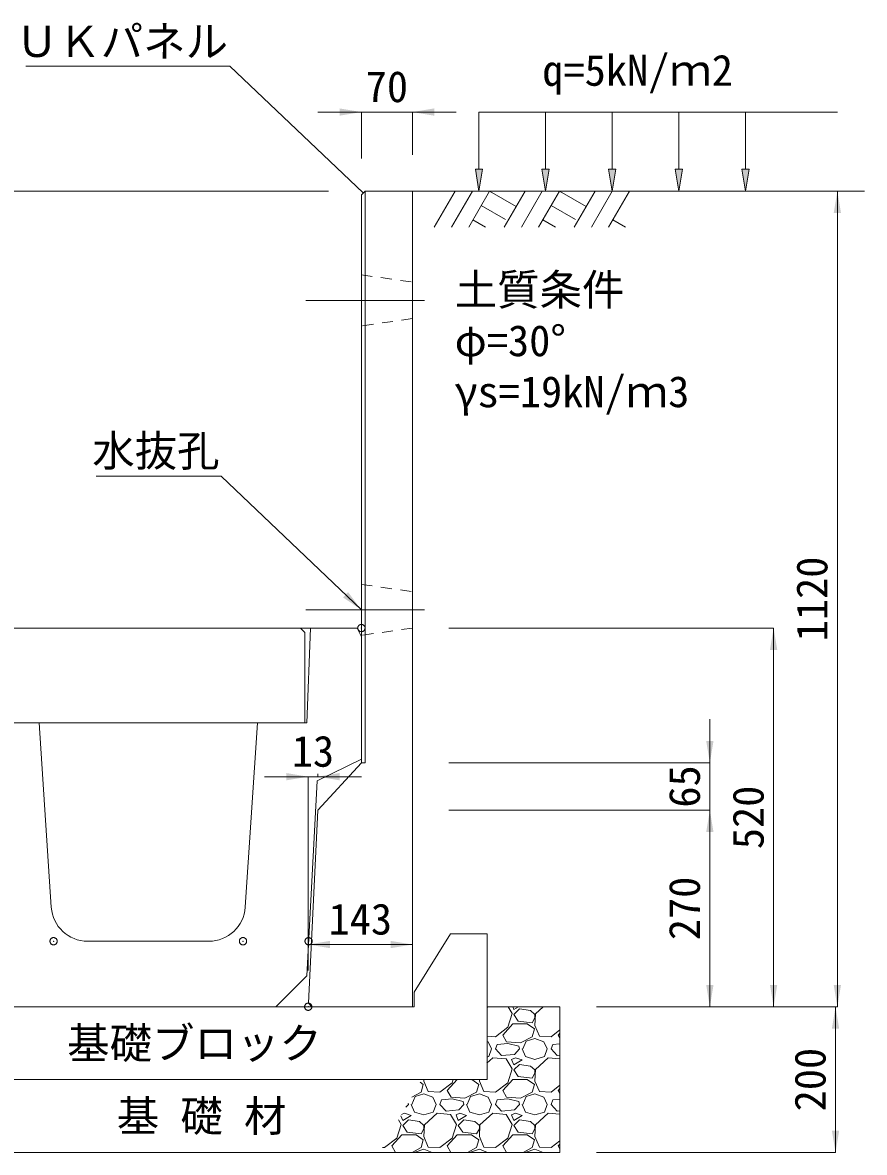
# Model space of a CAD drawing. Units: millimetres at full size, sheet at 1:20. Extents: x 201886 to 211886, y 860265 to 873235.
# Drawn here: x 202614 to 203769, y 861331 to 862883 of the extents above; entities that cross this region are included whole.
import ezdxf
from ezdxf.enums import TextEntityAlignment as Align

# ---------------------------------------------------------------- set-up
doc = ezdxf.new("R2010")
doc.units = ezdxf.units.MM
doc.header["$LTSCALE"] = 20
doc.header["$PDMODE"] = 32
doc.header["$PDSIZE"] = 10
doc.linetypes.add('USER1', pattern=[1.35, 0.75, -0.6])
doc.linetypes.add('USER2', pattern=[28.575, 19.05, -3.175, 3.175, -3.175])
for name, color, linetype, lineweight in [('0_2', 7, 'Continuous', 20), ('UKパネル', 2, 'Continuous', 20), ('ハッチング', 7, 'Continuous', 5), ('基礎ブロック', 2, 'Continuous', 20), ('寸法線', 7, 'Continuous', 13), ('引出線', 4, 'Continuous', 13), ('本体', 2, 'Continuous', 13), ('補助線', 8, 'USER2', 13)]:
    doc.layers.add(name, color=color, linetype=linetype, lineweight=lineweight)
doc.layers.add('文字', color=7, linetype='Continuous')
doc.styles.add('ＭＳ ゴシック', font='')
doc.styles.get('ＭＳ ゴシック').set_extended_font_data('MS Gothic')

# ---------------------------------------------------------------- blocks, each defined once
blk = doc.blocks.new('filled_arrow')
at = {"color": 0, "linetype": 'Continuous', "lineweight": -2}
blk.add_solid([(7.5, 1.25), (0, 0), (7.5, -1.25)], dxfattribs=at)

msp = doc.modelspace()

# ---------------------------------------------------------------- hatches: boundary and pattern name
at = {"layer": '寸法線'}
for points in [[(203245.26, 862681.25), (203240.26, 862651.25), (203235.26, 862681.25)], [(203336.67, 862681.25), (203331.67, 862651.25), (203326.67, 862681.25)], [(203428.09, 862681.25), (203423.09, 862651.25), (203418.09, 862681.25)], [(203519.5, 862681.25), (203514.5, 862651.25), (203509.5, 862681.25)], [(203610.91, 862681.25), (203605.91, 862651.25), (203600.91, 862681.25)]]:
    msp.add_hatch(color=256, dxfattribs=at).paths.add_polyline_path(points)

# ---------------------------------------------------------------- linework, layer by layer
at = {"layer": '0_2'}
for p, q in [((203148.85, 862651.25), (203769.23, 862651.25)), ((203351.32, 861331.25), (203351.32, 861531.25)), ((202368.32, 861331.25), (203351.32, 861331.25))]:
    msp.add_line(p, q, dxfattribs=at)
at = {"layer": '0_2', "lineweight": 13}
msp.add_line((203351.32, 861531.25), (203251.32, 861531.25), dxfattribs=at)
at = {"layer": 'UKパネル'}
for p, q in [((203083.85, 862651.25), (203078.85, 862646.25)), ((203078.85, 862646.25), (203078.85, 861866.25)), ((203083.85, 862651.25), (203148.85, 862651.25)), ((203148.85, 862651.25), (203148.85, 861531.25)), ((203018.85, 861801.26), (203078.85, 861866.25)), ((203006.09, 861536.25), (203018.85, 861801.26)), ((203006.09, 861536.25), (203010.85, 861531.25)), ((203010.85, 861531.25), (203148.85, 861531.25))]:
    msp.add_line(p, q, dxfattribs=at)
at = {"layer": 'UKパネル', "color": 4, "lineweight": 5}
for p, q in [((203083.85, 862651.25), (203083.85, 861866.25)), ((203083.85, 861866.25), (203078.85, 861866.25))]:
    msp.add_line(p, q, dxfattribs=at)
at = {"layer": 'UKパネル', "linetype": 'USER1', "lineweight": 9}
for p, q in [((203078.85, 862536.25), (203148.85, 862526.25)), ((203148.85, 862476.25), (203078.85, 862466.25)), ((203078.85, 862111.25), (203148.85, 862101.25)), ((203148.85, 862051.25), (203078.85, 862041.25))]:
    msp.add_line(p, q, dxfattribs=at)
at = {"layer": 'ハッチング', "lineweight": 9}
for p, q in [((203207.5, 862651.25), (203178.85, 862601.63)), ((203231.12, 862651.25), (203202.47, 862601.63)), ((203254.74, 862651.25), (203226.09, 862601.63)), ((203254.74, 862651.25), (203291.31, 862630.14)), ((203303.5, 862651.25), (203274.85, 862601.63)), ((203327.12, 862651.25), (203298.47, 862601.63)), ((203350.74, 862651.25), (203322.09, 862601.63)), ((203350.74, 862651.25), (203387.31, 862630.14)), ((203399.5, 862651.25), (203370.85, 862601.63)), ((203423.12, 862651.25), (203394.47, 862601.63)), ((203446.74, 862651.25), (203418.09, 862601.63)), ((203243.32, 862631.47), (203276.73, 862612.18)), ((203339.32, 862631.47), (203372.73, 862612.18)), ((203231.9, 862611.68), (203249.31, 862601.63)), ((203327.9, 862611.68), (203345.31, 862601.63)), ((203423.9, 862611.68), (203441.31, 862601.63))]:
    msp.add_line(p, q, dxfattribs=at)
at = {"layer": 'ハッチング'}
for p, q in [((203252.36, 861531.26), (203251.32, 861530.31)), ((203285.77, 861522.17), (203280.22, 861531.26)), ((203286.56, 861531.26), (203288.06, 861527.51)), ((203288.06, 861527.51), (203294.31, 861531.26)), ((203328.56, 861531.26), (203317.78, 861521.41)), ((203279.68, 861503.12), (203285.77, 861522.17)), ((203295.68, 861528.27), (203288.06, 861520.65)), ((203288.06, 861520.65), (203294.15, 861511.5)), ((203310.92, 861525.98), (203295.68, 861528.27)), ((203317.01, 861520.65), (203310.92, 861525.98)), ((203313.2, 861509.22), (203317.01, 861516.08)), ((203317.78, 861521.41), (203317.01, 861505.41)), ((203317.01, 861516.08), (203317.01, 861520.65)), ((203262.91, 861490.17), (203279.68, 861503.12)), ((203272.82, 861492.45), (203286.53, 861507.69)), ((203286.53, 861507.69), (203306.35, 861507.69)), ((203294.15, 861511.5), (203313.2, 861509.22)), ((203306.35, 861507.69), (203316.25, 861500.84)), ((203316.25, 861500.84), (203313.2, 861490.17)), ((203317.01, 861505.41), (203323.11, 861490.93)), ((203339.11, 861490.17), (203351.32, 861499.6)), ((203251.21, 861483.98), (203253.01, 861483.31)), ((203251.22, 861490.72), (203262.91, 861490.17)), ((203253.01, 861483.31), (203257.58, 861473.4)), ((203278.15, 861483.31), (203272.82, 861492.45)), ((203297.2, 861481.79), (203278.15, 861483.31)), ((203313.2, 861490.17), (203297.2, 861481.79)), ((203300.25, 861473.4), (203304.82, 861484.07)), ((203304.82, 861484.07), (203317.01, 861487.88)), ((203317.01, 861487.88), (203329.21, 861483.31)), ((203323.11, 861490.93), (203339.11, 861490.17)), ((203329.21, 861483.31), (203333.78, 861473.4)), ((203349.02, 861492.45), (203351.32, 861495.02)), ((203351.32, 861488.5), (203349.02, 861492.45)), ((203253.77, 861462.74), (203257.58, 861473.4)), ((203262.91, 861473.4), (203265.2, 861479.5)), ((203271.29, 861464.26), (203262.91, 861473.4)), ((203279.68, 861481.02), (203265.2, 861479.5)), ((203294.92, 861477.21), (203279.68, 861481.02)), ((203295.68, 861473.4), (203288.82, 861465.78)), ((203295.68, 861473.4), (203294.92, 861477.21)), ((203299.49, 861473.4), (203304.06, 861462.74)), ((203329.97, 861462.74), (203333.78, 861473.4)), ((203339.11, 861473.4), (203341.4, 861479.5)), ((203347.49, 861464.26), (203339.11, 861473.4)), ((203351.32, 861480.54), (203341.4, 861479.5)), ((203259.1, 861461.21), (203251.13, 861453.93)), ((203251.15, 861461.97), (203253.77, 861462.74)), ((203277.39, 861459.69), (203259.1, 861461.21)), ((203288.82, 861465.78), (203271.29, 861464.26)), ((203285.77, 861445.97), (203277.39, 861459.69)), ((203290.34, 861461.21), (203285.01, 861458.93)), ((203285.01, 861458.93), (203288.06, 861451.31)), ((203288.06, 861451.31), (203299.49, 861458.16)), ((203295.68, 861452.07), (203288.06, 861444.45)), ((203299.49, 861458.16), (203290.34, 861461.21)), ((203310.92, 861449.78), (203295.68, 861452.07)), ((203304.06, 861462.74), (203317.01, 861458.93)), ((203317.01, 861458.93), (203329.97, 861462.74)), ((203335.3, 861461.21), (203317.78, 861445.21)), ((203351.32, 861459.88), (203335.3, 861461.21)), ((203351.32, 861464.59), (203347.49, 861464.26)), ((203279.68, 861426.92), (203285.77, 861445.97)), ((203288.06, 861444.45), (203294.15, 861435.3)), ((203294.15, 861435.3), (203313.2, 861433.02)), ((203317.01, 861444.45), (203310.92, 861449.78)), ((203313.2, 861433.02), (203317.01, 861439.88)), ((203317.78, 861445.21), (203317.01, 861429.21)), ((203317.01, 861439.88), (203317.01, 861444.45)), ((203159.62, 861427.57), (203163.85, 861424.64)), ((203163.85, 861424.64), (203160.8, 861413.97)), ((203164.71, 861431.25), (203164.61, 861429.21)), ((203164.61, 861429.21), (203170.71, 861414.73)), ((203186.71, 861413.97), (203203.48, 861426.92)), ((203196.62, 861416.25), (203210.12, 861431.25)), ((203203.48, 861426.92), (203204.86, 861431.25)), ((203230.5, 861431.25), (203240.05, 861424.64)), ((203240.05, 861424.64), (203237, 861413.97)), ((203240.91, 861431.25), (203240.81, 861429.21)), ((203240.81, 861429.21), (203246.91, 861414.73)), ((203262.91, 861413.97), (203279.68, 861426.92)), ((203272.82, 861416.25), (203286.53, 861431.49)), ((203286.53, 861431.49), (203306.35, 861431.49)), ((203306.35, 861431.49), (203316.25, 861424.64)), ((203316.25, 861424.64), (203313.2, 861413.97)), ((203317.01, 861429.21), (203323.11, 861414.73)), ((203339.11, 861413.97), (203351.32, 861423.4)), ((203160.8, 861413.97), (203147.85, 861407.18)), ((203147.85, 861397.2), (203152.42, 861407.87)), ((203152.42, 861407.87), (203164.61, 861411.68)), ((203164.61, 861411.68), (203176.81, 861407.11)), ((203170.71, 861414.73), (203186.71, 861413.97)), ((203176.81, 861407.11), (203181.38, 861397.2)), ((203203.48, 861404.82), (203189, 861403.3)), ((203201.95, 861407.11), (203196.62, 861416.25)), ((203221, 861405.59), (203201.95, 861407.11)), ((203218.72, 861401.01), (203203.48, 861404.82)), ((203237, 861413.97), (203221, 861405.59)), ((203224.05, 861397.2), (203228.62, 861407.87)), ((203228.62, 861407.87), (203240.81, 861411.68)), ((203240.81, 861411.68), (203253.01, 861407.11)), ((203246.91, 861414.73), (203262.91, 861413.97)), ((203253.01, 861407.11), (203257.58, 861397.2)), ((203279.68, 861404.82), (203265.2, 861403.3)), ((203278.15, 861407.11), (203272.82, 861416.25)), ((203297.2, 861405.59), (203278.15, 861407.11)), ((203294.92, 861401.01), (203279.68, 861404.82)), ((203313.2, 861413.97), (203297.2, 861405.59)), ((203300.25, 861397.2), (203304.82, 861407.87)), ((203304.82, 861407.87), (203317.01, 861411.68)), ((203317.01, 861411.68), (203329.21, 861407.11)), ((203323.11, 861414.73), (203339.11, 861413.97)), ((203329.21, 861407.11), (203333.78, 861397.2)), ((203351.32, 861404.34), (203341.4, 861403.3)), ((203349.02, 861416.25), (203351.32, 861418.82)), ((203351.32, 861412.3), (203349.02, 861416.25)), ((203143.28, 861397.2), (203139.96, 861393.51)), ((203143.28, 861397.2), (203142.97, 861398.73)), ((203147.09, 861397.2), (203151.66, 861386.54)), ((203177.57, 861386.54), (203181.38, 861397.2)), ((203186.71, 861397.2), (203189, 861403.3)), ((203195.09, 861388.06), (203186.71, 861397.2)), ((203212.62, 861389.58), (203195.09, 861388.06)), ((203219.48, 861397.2), (203212.62, 861389.58)), ((203219.48, 861397.2), (203218.72, 861401.01)), ((203223.29, 861397.2), (203227.86, 861386.54)), ((203253.77, 861386.54), (203257.58, 861397.2)), ((203262.91, 861397.2), (203265.2, 861403.3)), ((203271.29, 861388.06), (203262.91, 861397.2)), ((203288.82, 861389.58), (203271.29, 861388.06)), ((203295.68, 861397.2), (203288.82, 861389.58)), ((203295.68, 861397.2), (203294.92, 861401.01)), ((203299.49, 861397.2), (203304.06, 861386.54)), ((203329.97, 861386.54), (203333.78, 861397.2)), ((203339.11, 861397.2), (203341.4, 861403.3)), ((203347.49, 861388.06), (203339.11, 861397.2)), ((203133.37, 861369.77), (203129.71, 861375.76)), ((203133.07, 861381.58), (203135.66, 861375.11)), ((203137.94, 861385.01), (203134.1, 861383.36)), ((203135.66, 861375.11), (203147.09, 861381.96)), ((203143.28, 861375.87), (203135.66, 861368.25)), ((203147.09, 861381.96), (203137.94, 861385.01)), ((203158.52, 861373.58), (203143.28, 861375.87)), ((203151.66, 861386.54), (203164.61, 861382.73)), ((203164.61, 861368.25), (203158.52, 861373.58)), ((203164.61, 861382.73), (203177.57, 861386.54)), ((203182.9, 861385.01), (203165.38, 861369.01)), ((203201.19, 861383.49), (203182.9, 861385.01)), ((203209.57, 861369.77), (203201.19, 861383.49)), ((203214.14, 861385.01), (203208.81, 861382.73)), ((203208.81, 861382.73), (203211.86, 861375.11)), ((203211.86, 861375.11), (203223.29, 861381.96)), ((203219.48, 861375.87), (203211.86, 861368.25)), ((203223.29, 861381.96), (203214.14, 861385.01)), ((203234.72, 861373.58), (203219.48, 861375.87)), ((203227.86, 861386.54), (203240.81, 861382.73)), ((203240.81, 861368.25), (203234.72, 861373.58)), ((203240.81, 861382.73), (203253.77, 861386.54)), ((203259.1, 861385.01), (203241.58, 861369.01)), ((203277.39, 861383.49), (203259.1, 861385.01)), ((203285.77, 861369.77), (203277.39, 861383.49)), ((203290.34, 861385.01), (203285.01, 861382.73)), ((203285.01, 861382.73), (203288.06, 861375.11)), ((203288.06, 861375.11), (203299.49, 861381.96)), ((203295.68, 861375.87), (203288.06, 861368.25)), ((203299.49, 861381.96), (203290.34, 861385.01)), ((203310.92, 861373.58), (203295.68, 861375.87)), ((203304.06, 861386.54), (203317.01, 861382.73)), ((203317.01, 861368.25), (203310.92, 861373.58)), ((203317.01, 861382.73), (203329.97, 861386.54)), ((203335.3, 861385.01), (203317.78, 861369.01)), ((203351.32, 861383.68), (203335.3, 861385.01)), ((203351.32, 861388.39), (203347.49, 861388.06)), ((203127.28, 861350.72), (203133.37, 861369.77)), ((203135.66, 861368.25), (203141.75, 861359.1)), ((203141.75, 861359.1), (203160.8, 861356.82)), ((203160.8, 861356.82), (203164.61, 861363.68)), ((203165.38, 861369.01), (203164.61, 861353.01)), ((203164.61, 861363.68), (203164.61, 861368.25)), ((203203.48, 861350.72), (203209.57, 861369.77)), ((203211.86, 861368.25), (203217.95, 861359.1)), ((203217.95, 861359.1), (203237, 861356.82)), ((203237, 861356.82), (203240.81, 861363.68)), ((203241.58, 861369.01), (203240.81, 861353.01)), ((203240.81, 861363.68), (203240.81, 861368.25)), ((203279.68, 861350.72), (203285.77, 861369.77)), ((203288.06, 861368.25), (203294.15, 861359.1)), ((203294.15, 861359.1), (203313.2, 861356.82)), ((203313.2, 861356.82), (203317.01, 861363.68)), ((203317.78, 861369.01), (203317.01, 861353.01)), ((203317.01, 861363.68), (203317.01, 861368.25)), ((203110.51, 861337.77), (203127.28, 861350.72)), ((203120.42, 861340.05), (203134.13, 861355.29)), ((203134.13, 861355.29), (203153.95, 861355.29)), ((203153.95, 861355.29), (203163.85, 861348.44)), ((203163.85, 861348.44), (203160.8, 861337.77)), ((203164.61, 861353.01), (203170.71, 861338.53)), ((203186.71, 861337.77), (203203.48, 861350.72)), ((203196.62, 861340.05), (203210.33, 861355.29)), ((203210.33, 861355.29), (203230.15, 861355.29)), ((203230.15, 861355.29), (203240.05, 861348.44)), ((203240.05, 861348.44), (203237, 861337.77)), ((203240.81, 861353.01), (203246.91, 861338.53)), ((203262.91, 861337.77), (203279.68, 861350.72)), ((203272.82, 861340.05), (203286.53, 861355.29)), ((203286.53, 861355.29), (203306.35, 861355.29)), ((203306.35, 861355.29), (203316.25, 861348.44)), ((203316.25, 861348.44), (203313.2, 861337.77)), ((203317.01, 861353.01), (203323.11, 861338.53)), ((203339.11, 861337.77), (203351.32, 861347.2)), ((203349.02, 861340.05), (203351.32, 861342.62)), ((203107.85, 861337.89), (203110.51, 861337.77)), ((203125.55, 861331.25), (203120.42, 861340.05)), ((203160.8, 861337.77), (203148.37, 861331.25)), ((203152.24, 861331.25), (203152.42, 861331.67)), ((203152.42, 861331.67), (203164.61, 861335.48)), ((203164.61, 861335.48), (203175.89, 861331.25)), ((203170.71, 861338.53), (203186.71, 861337.77)), ((203201.75, 861331.25), (203196.62, 861340.05)), ((203237, 861337.77), (203224.57, 861331.25)), ((203228.44, 861331.25), (203228.62, 861331.67)), ((203228.62, 861331.67), (203240.81, 861335.48)), ((203240.81, 861335.48), (203252.09, 861331.25)), ((203246.91, 861338.53), (203262.91, 861337.77)), ((203277.95, 861331.25), (203272.82, 861340.05)), ((203313.2, 861337.77), (203300.77, 861331.25)), ((203304.64, 861331.25), (203304.82, 861331.67)), ((203304.82, 861331.67), (203317.01, 861335.48)), ((203317.01, 861335.48), (203328.29, 861331.25)), ((203323.11, 861338.53), (203339.11, 861337.77)), ((203351.32, 861336.1), (203349.02, 861340.05))]:
    msp.add_line(p, q, dxfattribs=at)
at = {"layer": '基礎ブロック'}
for p, q in [((203201.32, 861631.25), (203151.32, 861551.25)), ((203251.32, 861631.25), (203201.32, 861631.25)), ((203151.32, 861551.25), (203151.32, 861531.25)), ((203151.32, 861531.25), (202568.32, 861531.25)), ((203251.32, 861531.25), (203251.32, 861431.25)), ((203251.32, 861431.25), (202468.32, 861431.25))]:
    msp.add_line(p, q, dxfattribs=at)
at = {"layer": '基礎ブロック', "lineweight": 13}
msp.add_line((203251.32, 861631.25), (203251.32, 861531.25), dxfattribs=at)
at = {"layer": '寸法線'}
for p, q in [((203018.85, 862759.8), (203208.85, 862759.8)), ((203078.85, 862696.25), (203078.85, 862759.8)), ((203148.85, 862701.25), (203148.85, 862759.8)), ((203033.85, 862651.25), (202563.85, 862651.25)), ((203198.85, 862651.25), (203732.12, 862651.25)), ((203732.12, 861531.26), (203732.12, 862651.25)), ((203028.85, 862051.25), (202563.85, 862051.25)), ((203198.85, 862051.25), (203644.62, 862051.25)), ((203644.62, 861531.26), (203644.62, 862051.25)), ((203557.12, 861741.26), (203557.12, 861926.26)), ((203198.85, 861866.26), (203557.12, 861866.26)), ((202945.85, 861847.18), (203078.85, 861847.18)), ((203005.85, 861581.25), (203005.85, 861847.18)), ((203018.85, 861847.18), (203018.85, 861851.26)), ((203198.85, 861801.26), (203557.12, 861801.26)), ((203198.85, 861801.26), (203557.12, 861801.26)), ((203557.12, 861531.25), (203557.12, 861801.26)), ((203005.85, 861616.7), (203148.85, 861616.7)), ((203005.85, 861581.25), (203005.85, 861616.7)), ((203148.85, 861581.25), (203148.85, 861616.7)), ((203401.32, 861531.26), (203732.12, 861531.26)), ((203401.32, 861531.26), (203644.62, 861531.26)), ((203401.32, 861531.26), (203729.62, 861531.26)), ((203401.32, 861531.25), (203557.12, 861531.25)), ((203729.62, 861531.26), (203729.62, 861331.25)), ((203401.32, 861331.25), (203729.62, 861331.25))]:
    msp.add_line(p, q, dxfattribs=at)
at = {"layer": '寸法線', "lineweight": 9}
for p, q in [((203732.12, 862759.8), (203240.26, 862759.8)), ((203240.26, 862681.25), (203240.26, 862759.8)), ((203331.68, 862681.25), (203331.68, 862759.8)), ((203423.09, 862681.25), (203423.09, 862759.8)), ((203514.5, 862681.25), (203514.5, 862759.8)), ((203605.91, 862681.25), (203605.91, 862759.8))]:
    msp.add_line(p, q, dxfattribs=at)
for points in [[(203245.26, 862681.25), (203240.26, 862651.25), (203235.26, 862681.25)], [(203336.67, 862681.25), (203331.67, 862651.25), (203326.67, 862681.25)], [(203428.09, 862681.25), (203423.09, 862651.25), (203418.09, 862681.25)], [(203519.5, 862681.25), (203514.5, 862651.25), (203509.5, 862681.25)], [(203610.91, 862681.25), (203605.91, 862651.25), (203600.91, 862681.25)]]:
    msp.add_lwpolyline(points, close=True, dxfattribs=at)
at = {"layer": '引出線'}
for points in [[(203081.35, 862648.75), (202898.05, 862823.04), (202618.26, 862823.04)], [(203078.85, 862076.25), (202886.39, 862259.7), (202714.64, 862259.7)]]:
    msp.add_lwpolyline(points, dxfattribs=at)
at = {"layer": '本体'}
for p, q in [((203008.85, 862051.25), (203003.85, 861921.25)), ((203072.85, 862051.25), (203008.85, 862051.25)), ((203072.85, 862051.25), (203078.85, 862039.25)), ((203078.85, 861871.25), (203078.85, 862039.25)), ((202568.85, 861921.25), (202636.35, 861921.25)), ((202636.35, 861921.25), (202653.24, 861667.93)), ((202936.35, 861921.25), (202919.46, 861667.93)), ((203003.85, 861921.25), (202936.35, 861921.25)), ((203018.35, 861841.39), (203078.85, 861871.25)), ((203018.35, 861841.39), (203003.75, 861573.66)), ((202703.12, 861621.25), (202869.57, 861621.25)), ((202961.35, 861531.25), (203003.75, 861573.66)), ((202611.35, 861531.25), (202961.35, 861531.25))]:
    msp.add_line(p, q, dxfattribs=at)
at = {"layer": '本体', "lineweight": 20}
msp.add_lwpolyline([(202571.35, 861921.25), (202571.35, 862045.25), (202577.35, 862051.25), (202995.35, 862051.25), (203001.35, 862045.25), (203001.35, 861921.25)], close=True, dxfattribs=at)
at = {"layer": '本体'}
for centre, start, end in [((202703.12, 861671.25), 183.81407, 270), ((202869.57, 861671.25), 270, 356.18593)]:
    msp.add_arc(centre, 50, start, end, dxfattribs=at)
at = {"layer": '補助線'}
for p, q in [((203165.26, 862501.25), (203002.43, 862501.25)), ((203165.26, 862076.25), (203002.43, 862076.25))]:
    msp.add_line(p, q, dxfattribs=at)
for p in [(203078.85, 862051.25), (202656.35, 861621.25), (202916.35, 861621.25), (203006.35, 861621.25), (203005.85, 861531.25)]:
    msp.add_point(p, dxfattribs=at)

# ---------------------------------------------------------------- block references
at = {"layer": '寸法線', "xscale": 4, "yscale": 4}
for p, rotation in [((203078.85, 862759.8), 180), ((203732.12, 862651.25), 270), ((203644.62, 862051.25), 270), ((203557.12, 861866.26), 90), ((203005.85, 861847.18), 180), ((203557.12, 861801.26), 270), ((203557.12, 861801.26), 270), ((203148.85, 861616.7), 180), ((203557.12, 861531.25), 90), ((203644.62, 861531.26), 90), ((203732.12, 861531.26), 90), ((203729.62, 861531.26), 270), ((203729.62, 861331.25), 90)]:
    msp.add_blockref('filled_arrow', p, dxfattribs=dict(at, rotation=rotation))
for p in [(203148.85, 862759.8), (203018.85, 861847.18), (203005.85, 861616.7)]:
    msp.add_blockref('filled_arrow', p, dxfattribs=at)
at = {"layer": '引出線', "rotation": 136.4}
for p, xscale, yscale in [((203081.35, 862648.75), 0.16, 0.16), ((203078.85, 862076.25), 4, 4)]:
    msp.add_blockref('filled_arrow', p, dxfattribs=dict(at, xscale=xscale, yscale=yscale))

# ---------------------------------------------------------------- texts
at = {"layer": '寸法線', "style": 'ＭＳ ゴシック'}
for s, p in [('70', (203113.85, 862794.8)), ('13', (203012.35, 861882.18)), ('143', (203077.35, 861651.7))]:
    msp.add_text(s, height=42.72, dxfattribs=at).set_placement(p, align=Align.MIDDLE_CENTER)
for s, p in [('1120', (203697.12, 862091.25)), ('65', (203522.12, 861833.76)), ('520', (203609.62, 861791.25)), ('270', (203522.12, 861666.25)), ('200', (203694.62, 861431.25))]:
    msp.add_text(s, height=42.72, rotation=90, dxfattribs=at).set_placement(p, align=Align.MIDDLE_CENTER)
at = {"layer": '引出線', "style": 'ＭＳ ゴシック'}
for s, p in [('ＵＫパネル', (202895.8, 862878.18)), ('水抜孔', (202884.14, 862315.98))]:
    msp.add_text(s, height=42.72, dxfattribs=at).set_placement(p, align=Align.TOP_RIGHT)
at = {"layer": '文字', "style": 'ＭＳ ゴシック'}
msp.add_text('q=5kN/ｍ2', height=42.72, dxfattribs=at).set_placement((203327.15, 862783.07), align=Align.BOTTOM_LEFT)
for s, p in [('土質条件', (203206.81, 862537.28)), ('φ=30°', (203206.81, 862467.28)), ('γs=19kN/ｍ3', (203206.81, 862397.28))]:
    msp.add_text(s, height=42.72, dxfattribs=at).set_placement(p, align=Align.TOP_LEFT)
for s, p in [('基礎ブロック', (202849.8, 861481.25)), ('基 礎 材', (202859.58, 861381.25))]:
    msp.add_text(s, height=42.72, dxfattribs=at).set_placement(p, align=Align.MIDDLE_CENTER)

doc.saveas('drawing.dxf')
